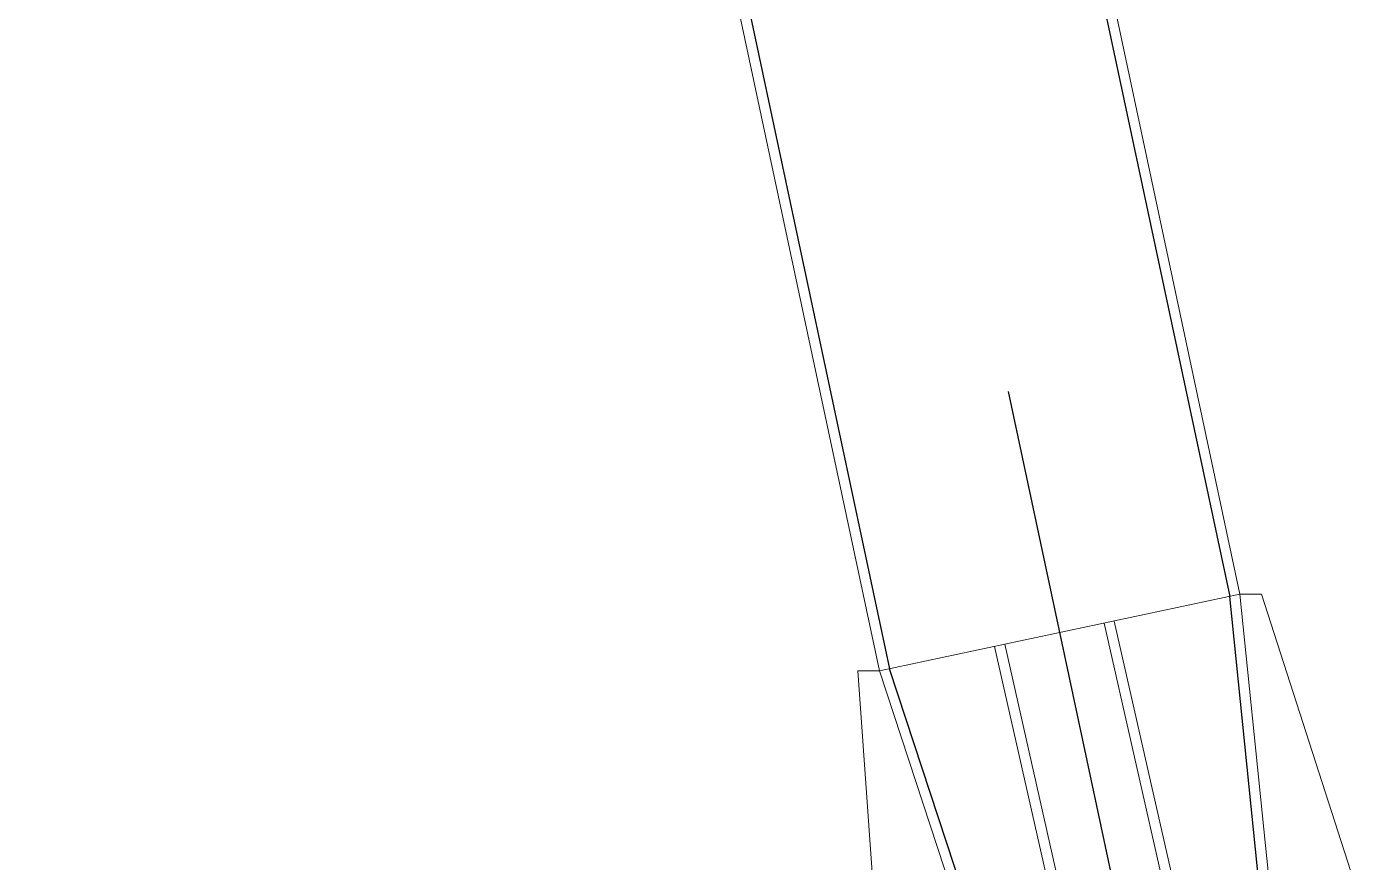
# Model space of a CAD drawing. Extents: x 1767995 to 4174245, y 542814 to 862564.
# Drawn here: x 2603871 to 2605422, y 663605 to 664571 of the extents above; entities that cross this region are included whole.
import ezdxf

# ---------------------------------------------------------------- set-up
doc = ezdxf.new("R2010")
doc.units = 0
doc.header["$LTSCALE"] = 3500
doc.linetypes.add('CENTER', pattern=[2, 1.25, -0.25, 0.25, -0.25])
doc.linetypes.add('DASHED', pattern=[0.75, 0.5, -0.25])
doc.layers.add('3中心线层', color=1, linetype='CENTER')
doc.layers.add('4虚线层', color=6, linetype='DASHED')
doc.layers.add('6标注线', color=7, linetype='Continuous', lineweight=13)

# ---------------------------------------------------------------- blocks, each defined once
blk = doc.blocks.new('AA')
for p, q in [((9834.1, -6571.5), (6866.8, -20498.8)), ((10269.6, -6571.5), (7283.5, -20587.4)), ((6841.8, -20498.8), (6717.3, -20885.5)), ((6827.5, -20885.5), (6866.8, -20498.8)), ((6866.8, -20498.8), (6841.8, -20498.8)), ((7283.5, -20587.4), (6866.8, -20498.8)), ((7012, -20529.7), (6931.3, -20885.5)), ((7023.7, -20532.2), (6943.6, -20885.5)), ((7138.6, -20556.6), (7064.1, -20885.5)), ((7150.4, -20559.1), (7076.4, -20885.5)), ((7185.5, -20885.5), (7283.5, -20587.4)), ((7283.5, -20587.4), (7308.5, -20587.4)), ((7308.5, -20587.4), (7287.3, -20885.5))]:
    blk.add_line(p, q)
at = {"layer": '3中心线层'}
blk.add_line((10051.9, -6571.5), (7002.3, -20885.5), dxfattribs=at)
at = {"layer": '4虚线层'}
for p, q in [((9846.4, -6571.5), (6878.5, -20501.3)), ((10257.4, -6571.5), (7271.7, -20584.9)), ((6839.5, -20885.5), (6878.5, -20501.3)), ((7172.9, -20885.5), (7271.7, -20584.9))]:
    blk.add_line(p, q, dxfattribs=at)
blk = doc.blocks.new('A$C8d28a030')
at = {"xscale": -1}
blk.add_blockref('AA', (16172.7, 21553.5), dxfattribs=at)

msp = doc.modelspace()

# ---------------------------------------------------------------- block references
at = {"layer": '6标注线'}
msp.add_blockref('A$C8d28a030', (2595967, 662860.3), dxfattribs=at)

doc.saveas('drawing.dxf')
